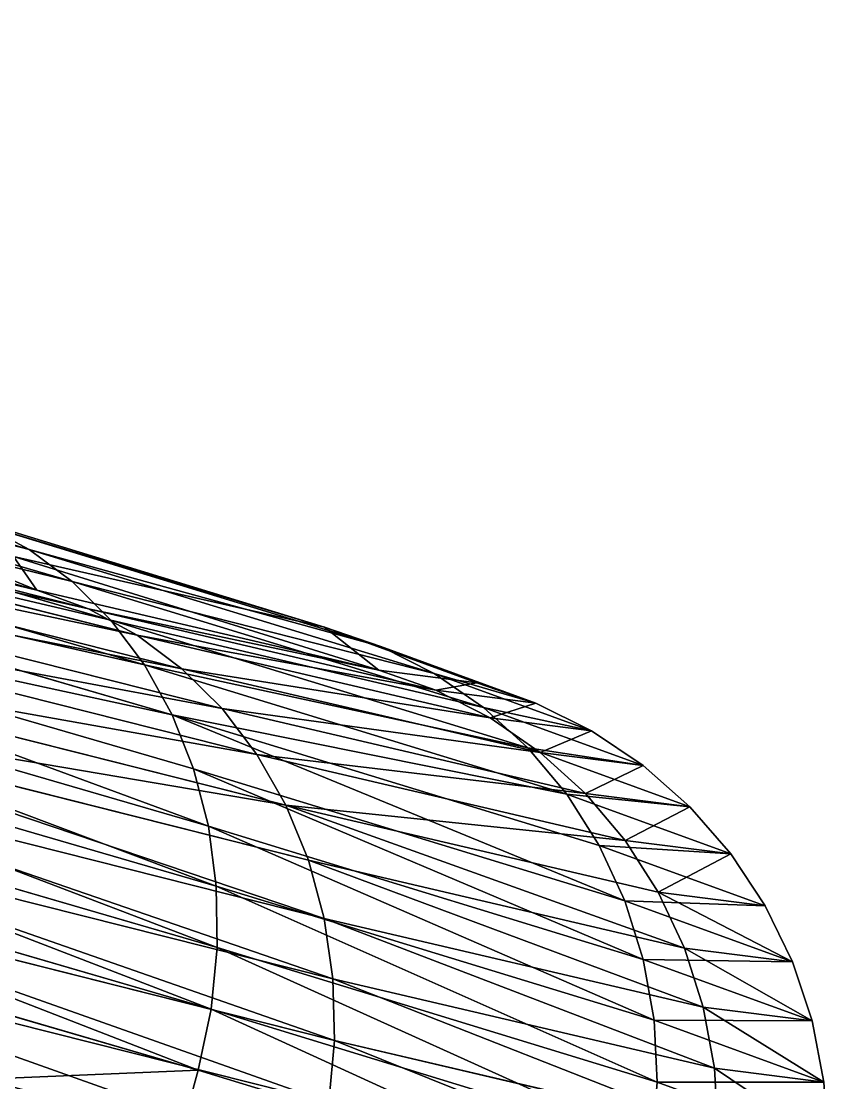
# Model space of a CAD drawing. Header units: millimetres. Extents: x 356.7 to 443, y 110.3 to 191.8.
# Drawn here: x 406.629 to 408.322, y 181.983 to 184.211 of the extents above; entities that cross this region are included whole.
import ezdxf

# ---------------------------------------------------------------- set-up
doc = ezdxf.new("R2010")
doc.units = ezdxf.units.MM

msp = doc.modelspace()

# ---------------------------------------------------------------- linework, layer by layer
at = {"extrusion": (0.263067, 0.964679, 0.013815)}
for p, q in [((406.6458, 183.1024, 69.81), (405.3331, 183.4843, 68.1429)), ((406.7365, 183.035, 69.7441), (405.4041, 183.4226, 68.052)), ((406.8177, 182.9538, 69.6814), (405.4667, 183.3468, 67.9656)), ((405.4812, 183.3146, 79.6389), (406.6618, 183.0169, 77.9421)), ((405.5705, 183.2801, 79.7281), (406.7704, 182.9776, 78.0036)), ((406.8879, 182.8602, 69.623), (405.5196, 183.2582, 67.8852)), ((405.6538, 183.2297, 79.8154), (406.8726, 182.9224, 78.0638)), ((407.2659, 182.9394, 71.8495), (406.4422, 183.1913, 69.947)), ((405.7296, 183.1642, 79.8996), (406.9666, 182.8523, 78.1216)), ((406.946, 182.7557, 69.5699), (405.5621, 183.1583, 67.8123)), ((407.3843, 182.8988, 71.8116), (406.5472, 183.1548, 69.878)), ((406.5472, 183.1548, 69.878), (406.6458, 183.1024, 69.81)), ((407.4962, 182.8424, 71.7741), (406.6458, 183.1024, 69.81)), ((406.6458, 183.1024, 69.81), (406.7365, 183.035, 69.7441)), ((405.7966, 183.0848, 79.979), (407.051, 182.7686, 78.1762)), ((406.991, 182.6422, 69.5231), (405.5933, 183.0487, 67.748)), ((406.7365, 183.035, 69.7441), (406.8177, 182.9538, 69.6814)), ((407.5996, 182.7711, 71.7376), (406.7365, 183.035, 69.7441)), ((406.6618, 183.0169, 77.9421), (406.7704, 182.9776, 78.0036)), ((406.6618, 183.0169, 77.9421), (407.3796, 182.8492, 75.9881)), ((405.8538, 182.9928, 80.0524), (407.1242, 182.6725, 78.2265)), ((406.7704, 182.9776, 78.0036), (406.8726, 182.9224, 78.0638)), ((406.7704, 182.9776, 78.0036), (407.4999, 182.8071, 76.0177)), ((406.8177, 182.9538, 69.6814), (406.8879, 182.8602, 69.623)), ((407.6929, 182.6862, 71.7028), (406.8177, 182.9538, 69.6814)), ((407.5856, 182.8227, 73.91), (407.2659, 182.9394, 71.8495)), ((407.2659, 182.9394, 71.8495), (407.3843, 182.8988, 71.8116)), ((407.0221, 182.5215, 69.4832), (405.6129, 182.9314, 67.6935)), ((406.8726, 182.9224, 78.0638), (406.9666, 182.8523, 78.1216)), ((406.8726, 182.9224, 78.0638), (407.6136, 182.7492, 76.0465)), ((407.3843, 182.8988, 71.8116), (407.4962, 182.8424, 71.7741)), ((407.7093, 182.7802, 73.9057), (407.3843, 182.8988, 71.8116)), ((405.9001, 182.8899, 80.1184), (407.185, 182.5659, 78.2717)), ((407.7743, 182.5892, 71.6703), (406.8879, 182.8602, 69.623)), ((406.8879, 182.8602, 69.623), (406.946, 182.7557, 69.5699)), ((406.9666, 182.8523, 78.1216), (407.051, 182.7686, 78.1762)), ((406.9666, 182.8523, 78.1216), (407.7188, 182.6765, 76.0741)), ((407.3796, 182.8492, 75.9881), (407.4999, 182.8071, 76.0177)), ((407.3796, 182.8492, 75.9881), (407.5856, 182.8227, 73.91)), ((407.4962, 182.8424, 71.7741), (407.5996, 182.7711, 71.7376)), ((407.8263, 182.7219, 73.9012), (407.4962, 182.8424, 71.7741)), ((407.0387, 182.3958, 69.4511), (405.6203, 182.8084, 67.6497)), ((407.4999, 182.8071, 76.0177), (407.6136, 182.7492, 76.0465)), ((407.4999, 182.8071, 76.0177), (407.7093, 182.7802, 73.9057)), ((407.7093, 182.7802, 73.9057), (407.5856, 182.8227, 73.91)), ((405.9347, 182.7777, 80.1761), (407.2324, 182.4505, 78.311)), ((407.051, 182.7686, 78.1762), (407.1242, 182.6725, 78.2265)), ((407.051, 182.7686, 78.1762), (407.8137, 182.5903, 76.1)), ((407.9347, 182.6489, 73.8967), (407.5996, 182.7711, 71.7376)), ((407.5996, 182.7711, 71.7376), (407.6929, 182.6862, 71.7028)), ((407.8263, 182.7219, 73.9012), (407.7093, 182.7802, 73.9057)), ((407.8425, 182.4816, 71.6406), (406.946, 182.7557, 69.5699)), ((406.946, 182.7557, 69.5699), (406.991, 182.6422, 69.5231)), ((407.6136, 182.7492, 76.0465), (407.7188, 182.6765, 76.0741)), ((407.6136, 182.7492, 76.0465), (407.8263, 182.7219, 73.9012)), ((407.9347, 182.6489, 73.8967), (407.8263, 182.7219, 73.9012)), ((407.0407, 182.2672, 69.4272), (405.6156, 182.6818, 67.6173)), ((407.1242, 182.6725, 78.2265), (407.185, 182.5659, 78.2717)), ((407.1242, 182.6725, 78.2265), (407.8966, 182.492, 76.1238)), ((408.0326, 182.5622, 73.8921), (407.6929, 182.6862, 71.7028)), ((407.6929, 182.6862, 71.7028), (407.7743, 182.5892, 71.6703)), ((407.7188, 182.6765, 76.0741), (407.8137, 182.5903, 76.1)), ((407.7188, 182.6765, 76.0741), (407.9347, 182.6489, 73.8967)), ((405.9571, 182.6581, 80.2243), (407.2655, 182.3283, 78.3438)), ((408.0326, 182.5622, 73.8921), (407.9347, 182.6489, 73.8967)), ((407.8964, 182.3653, 71.6142), (406.991, 182.6422, 69.5231)), ((406.991, 182.6422, 69.5231), (407.0221, 182.5215, 69.4832)), ((407.7743, 182.5892, 71.6703), (407.8425, 182.4816, 71.6406)), ((408.1184, 182.4636, 73.8876), (407.7743, 182.5892, 71.6703)), ((407.8137, 182.5903, 76.1), (407.8966, 182.492, 76.1238)), ((407.8137, 182.5903, 76.1), (408.0326, 182.5622, 73.8921)), ((407.185, 182.5659, 78.2717), (407.2324, 182.4505, 78.311)), ((407.185, 182.5659, 78.2717), (407.9662, 182.3833, 76.145)), ((408.1184, 182.4636, 73.8876), (408.0326, 182.5622, 73.8921)), ((407.0279, 182.1379, 69.4119), (405.5988, 182.5537, 67.5969)), ((405.9668, 182.5333, 80.2622), (407.2837, 182.2013, 78.3695)), ((407.0221, 182.5215, 69.4832), (407.0387, 182.3958, 69.4511)), ((407.9349, 182.2424, 71.5917), (407.0221, 182.5215, 69.4832)), ((407.8966, 182.492, 76.1238), (407.9662, 182.3833, 76.145)), ((407.8966, 182.492, 76.1238), (408.1184, 182.4636, 73.8876)), ((407.8425, 182.4816, 71.6406), (407.8964, 182.3653, 71.6142)), ((408.1905, 182.3546, 73.8832), (407.8425, 182.4816, 71.6406)), ((407.2324, 182.4505, 78.311), (407.2655, 182.3283, 78.3438)), ((407.2324, 182.4505, 78.311), (408.0213, 182.2661, 76.1632)), ((408.1905, 182.3546, 73.8832), (408.1184, 182.4636, 73.8876)), ((407.0006, 182.0102, 69.4056), (405.5701, 182.4263, 67.5889)), ((405.9637, 182.4054, 80.2893), (407.2868, 182.0718, 78.3876)), ((407.9576, 182.1149, 71.5733), (407.0387, 182.3958, 69.4511)), ((407.0387, 182.3958, 69.4511), (407.0407, 182.2672, 69.4272)), ((407.9662, 182.3833, 76.145), (408.0213, 182.2661, 76.1632)), ((407.9662, 182.3833, 76.145), (408.1905, 182.3546, 73.8832)), ((407.8964, 182.3653, 71.6142), (407.9349, 182.2424, 71.5917)), ((408.2478, 182.2371, 73.8791), (407.8964, 182.3653, 71.6142)), ((408.2478, 182.2371, 73.8791), (408.1905, 182.3546, 73.8832)), ((407.2655, 182.3283, 78.3438), (407.2837, 182.2013, 78.3695)), ((407.2655, 182.3283, 78.3438), (408.0609, 182.1423, 76.1783)), ((405.9478, 182.2765, 80.3049), (407.2747, 181.942, 78.3979)), ((407.0407, 182.2672, 69.4272), (407.0279, 182.1379, 69.4119)), ((407.9638, 181.985, 71.5594), (407.0407, 182.2672, 69.4272)), ((408.0213, 182.2661, 76.1632), (408.0609, 182.1423, 76.1783)), ((408.0213, 182.2661, 76.1632), (408.2478, 182.2371, 73.8791)), ((408.2893, 182.1131, 73.8752), (407.9349, 182.2424, 71.5917)), ((407.9349, 182.2424, 71.5917), (407.9576, 182.1149, 71.5733)), ((408.2893, 182.1131, 73.8752), (408.2478, 182.2371, 73.8791)), ((407.2837, 182.2013, 78.3695), (407.2868, 182.0718, 78.3876)), ((407.2837, 182.2013, 78.3695), (408.0844, 182.0142, 76.1898)), ((407.0279, 182.1379, 69.4119), (407.0006, 182.0102, 69.4056)), ((407.9537, 181.8549, 71.5502), (407.0279, 182.1379, 69.4119)), ((408.0609, 182.1423, 76.1783), (408.0844, 182.0142, 76.1898)), ((408.0609, 182.1423, 76.1783), (408.2893, 182.1131, 73.8752)), ((408.3142, 181.9847, 73.8718), (407.9576, 182.1149, 71.5733)), ((407.9576, 182.1149, 71.5733), (407.9638, 181.985, 71.5594)), ((408.3142, 181.9847, 73.8718), (408.2893, 182.1131, 73.8752)), ((407.2868, 182.0718, 78.3876), (407.2747, 181.942, 78.3979)), ((407.2868, 182.0718, 78.3876), (408.0913, 181.8838, 76.1977)), ((406.8691, 181.5278, 69.3987), (407.0006, 182.0102, 69.4056)), ((407.9273, 181.7268, 71.546), (407.0006, 182.0102, 69.4056)), ((408.0844, 182.0142, 76.1898), (408.0913, 181.8838, 76.1977)), ((408.0844, 182.0142, 76.1898), (408.3142, 181.9847, 73.8718)), ((407.9638, 181.985, 71.5594), (407.9537, 181.8549, 71.5502)), ((408.3222, 181.8542, 73.8687), (407.9638, 181.985, 71.5594)), ((408.3222, 181.8542, 73.8687), (408.3142, 181.9847, 73.8718))]:
    msp.add_line(p, q, dxfattribs=at)

# ---------------------------------------------------------------- meshes
at = {"color": 160, "true_color": 0x3232ff}
mesh = msp.add_polyface(dxfattribs=at)
corners = [(392.4752, 186.9065, 76.486), (392.3615, 186.9967, 72.3474), (392.1554, 187.0232, 74.4255), (393.2989, 186.6546, 78.3885), (393.1281, 186.7584, 74.393), (393.4076, 186.6564, 76.1937), (394.5704, 186.2847, 80.0034), (394.1274, 186.4363, 77.8564), (395.2387, 186.113, 79.2676), (396.2032, 185.822, 81.2206), (396.6656, 185.7087, 80.3314), (398.0859, 185.2981, 81.9571), (398.3109, 185.2508, 80.9751), (400.0901, 184.7486, 82.1629), (400.0625, 184.7706, 81.1548), (402.0795, 184.2109, 81.8237), (401.801, 184.3007, 80.8585), (403.4079, 183.8733, 80.1061), (403.9183, 183.7218, 80.9629), (404.7738, 183.5174, 78.9491), (405.4812, 183.3146, 79.6389), (405.8056, 183.2572, 77.4663), (406.6618, 183.0169, 77.9421), (406.4329, 183.1106, 75.7586), (406.6129, 183.0875, 73.9425), (407.3796, 182.8492, 75.9881), (393.0793, 186.829, 70.3934), (393.3082, 186.7353, 72.5769), (394.2599, 186.5313, 68.6966), (393.9355, 186.5887, 70.8693), (394.9672, 186.3286, 69.3864), (395.8228, 186.1241, 67.3727), (396.3331, 185.9726, 68.2294), (397.6616, 185.635, 66.5118), (397.9401, 185.5452, 67.4771), (399.6509, 185.0973, 66.1727), (399.6786, 185.0754, 67.1807), (401.4302, 184.5951, 67.3605), (401.6552, 184.5478, 66.3784), (403.0755, 184.1372, 68.0042), (403.5379, 184.0239, 67.115), (404.5024, 183.7329, 69.0679), (405.1706, 183.5612, 68.3322), (405.6137, 183.4096, 70.4792), (406.4422, 183.1913, 69.947), (406.3335, 183.1895, 72.1418), (407.2659, 182.9394, 71.8495), (407.5856, 182.8227, 73.91)]
mesh.append_faces([[corners[k] for k in face] for face in [(0, 1, 2), (46, 25, 47)]], dxfattribs={"vtx0": -1, "color": 160})
mesh.append_faces([[corners[k] for k in face] for face in [(4, 3, 5), (5, 6, 7), (7, 6, 8), (8, 9, 10), (10, 11, 12), (12, 13, 14), (14, 15, 16), (16, 15, 17), (17, 18, 19), (19, 20, 21), (21, 22, 23), (23, 22, 24), (26, 27, 28), (28, 30, 31), (31, 32, 33), (33, 34, 35), (35, 37, 38), (38, 39, 40), (40, 41, 42), (42, 43, 44), (44, 24, 46)]], dxfattribs={"vtx0": -1, "vtx1": -1, "color": 160})
mesh.append_faces([[corners[k] for k in face] for face in [(1, 3, 4), (46, 24, 25)]], dxfattribs={"vtx0": -1, "vtx1": -1, "vtx2": -1, "color": 160})
mesh.append_faces([[corners[k] for k in face] for face in [(1, 0, 3), (5, 3, 6), (8, 6, 9), (10, 9, 11), (12, 11, 13), (14, 13, 15), (17, 15, 18), (19, 18, 20), (21, 20, 22), (24, 22, 25), (4, 26, 1), (26, 4, 27), (28, 27, 29), (28, 29, 30), (31, 30, 32), (33, 32, 34), (35, 34, 36), (35, 36, 37), (38, 37, 39), (40, 39, 41), (42, 41, 43), (44, 43, 45), (44, 45, 24)]], dxfattribs={"vtx0": -1, "vtx2": -1, "color": 160})
at = {"color": 9, "true_color": 0xc6c6c6}
mesh = msp.add_polyface(dxfattribs=at)
corners = [(391.1561, 185.7074, 76.7551), (391.0283, 185.8089, 72.0992), (390.7965, 185.8387, 74.437), (392.0828, 185.424, 78.8954), (391.8358, 185.6202, 69.9009), (393.5133, 185.0079, 80.7121), (393.1639, 185.2854, 67.992), (395.3502, 184.4874, 82.0815), (394.9222, 184.8272, 66.5026), (395.3355, 184.603, 74.2854), (395.5071, 184.5404, 75.3912), (397.4682, 183.898, 82.9101), (395.9492, 184.4052, 76.4122), (396.6316, 184.2067, 77.2788), (397.5078, 183.9584, 77.932), (399.723, 183.2798, 83.1415), (398.5182, 183.6773, 78.3273), (399.5938, 183.3824, 78.4377), (401.961, 182.6749, 82.76), (400.6614, 183.0938, 78.2557), (401.6482, 182.8313, 77.7937), (402.487, 182.6128, 77.0832), (404.0296, 182.1247, 81.7915), (403.1206, 182.453, 76.1726), (403.5058, 182.363, 75.124), (403.6163, 182.3488, 74.0087), (395.4461, 184.5889, 73.1701), (396.9909, 184.277, 65.5341), (395.8313, 184.4988, 72.1215), (396.4649, 184.3391, 71.2109), (397.3037, 184.1205, 70.5004), (399.2289, 183.6721, 65.1526), (398.2905, 183.8581, 70.0384), (399.3581, 183.5695, 69.8564), (400.4337, 183.2746, 69.9668), (401.4837, 183.0539, 65.384), (401.4441, 182.9934, 70.3621), (402.3203, 182.7451, 71.0153), (403.6017, 182.4645, 66.2126), (403.0027, 182.5466, 71.8819), (403.4448, 182.4115, 72.9029), (405.788, 181.6665, 80.3021), (405.4386, 181.944, 67.582), (406.8691, 181.5278, 69.3987), (407.1161, 181.3317, 78.3932), (407.9236, 181.1429, 76.1949), (407.7957, 181.2445, 71.539), (408.1554, 181.1132, 73.8571)]
mesh.append_faces([[corners[k] for k in face] for face in [(0, 1, 2), (46, 45, 47)]], dxfattribs={"vtx0": -1, "color": 9})
mesh.append_faces([[corners[k] for k in face] for face in [(1, 3, 4), (4, 5, 6), (6, 7, 8), (9, 7, 10), (10, 11, 12), (12, 11, 13), (13, 11, 14), (14, 15, 16), (16, 15, 17), (17, 18, 19), (19, 18, 20), (20, 18, 21), (21, 22, 23), (23, 22, 24), (24, 22, 25), (8, 26, 27), (26, 8, 9), (27, 30, 31), (31, 34, 35), (35, 37, 38), (38, 41, 42), (42, 41, 43), (43, 45, 46)]], dxfattribs={"vtx0": -1, "vtx1": -1, "color": 9})
mesh.append_faces([[corners[k] for k in face] for face in [(8, 7, 9), (38, 25, 22)]], dxfattribs={"vtx0": -1, "vtx1": -1, "vtx2": -1, "color": 9})
mesh.append_faces([[corners[k] for k in face] for face in [(1, 0, 3), (4, 3, 5), (6, 5, 7), (10, 7, 11), (14, 11, 15), (17, 15, 18), (21, 18, 22), (27, 26, 28), (27, 28, 29), (27, 29, 30), (31, 30, 32), (31, 32, 33), (31, 33, 34), (35, 34, 36), (35, 36, 37), (38, 37, 39), (38, 39, 40), (38, 40, 25), (38, 22, 41), (43, 41, 44), (43, 44, 45)]], dxfattribs={"vtx0": -1, "vtx2": -1, "color": 9})
at = {"color": 160, "true_color": 0x3232ff}
mesh = msp.add_polyface(dxfattribs=at)
corners = [(406.5472, 183.1548, 69.878), (405.3331, 183.4843, 68.1429), (405.2549, 183.5307, 68.2368), (406.6458, 183.1024, 69.81)]
mesh.append_faces([[corners[k] for k in face] for face in [(0, 1, 2), (1, 0, 3)]], dxfattribs={"vtx0": -1, "color": 160})
mesh = msp.add_polyface(dxfattribs=at)
corners = [(406.6458, 183.1024, 69.81), (405.4041, 183.4226, 68.052), (405.3331, 183.4843, 68.1429), (406.7365, 183.035, 69.7441)]
mesh.append_faces([[corners[k] for k in face] for face in [(0, 1, 2), (1, 0, 3)]], dxfattribs={"vtx0": -1, "color": 160})
mesh = msp.add_polyface(dxfattribs=at)
corners = [(406.7365, 183.035, 69.7441), (405.4667, 183.3468, 67.9656), (405.4041, 183.4226, 68.052), (406.8177, 182.9538, 69.6814)]
mesh.append_faces([[corners[k] for k in face] for face in [(0, 1, 2), (1, 0, 3)]], dxfattribs={"vtx0": -1, "color": 160})
mesh = msp.add_polyface(dxfattribs=at)
corners = [(406.8177, 182.9538, 69.6814), (405.5196, 183.2582, 67.8852), (405.4667, 183.3468, 67.9656), (406.8879, 182.8602, 69.623)]
mesh.append_faces([[corners[k] for k in face] for face in [(0, 1, 2), (1, 0, 3)]], dxfattribs={"vtx0": -1, "color": 160})
mesh = msp.add_polyface(dxfattribs=at)
corners = [(405.5705, 183.2801, 79.7281), (406.6618, 183.0169, 77.9421), (405.4812, 183.3146, 79.6389), (406.7704, 182.9776, 78.0036)]
mesh.append_faces([[corners[k] for k in face] for face in [(0, 1, 2), (1, 0, 3)]], dxfattribs={"vtx0": -1, "color": 160})
mesh = msp.add_polyface(dxfattribs=at)
corners = [(405.6538, 183.2297, 79.8154), (406.7704, 182.9776, 78.0036), (405.5705, 183.2801, 79.7281), (406.8726, 182.9224, 78.0638)]
mesh.append_faces([[corners[k] for k in face] for face in [(0, 1, 2), (1, 0, 3)]], dxfattribs={"vtx0": -1, "color": 160})
mesh = msp.add_polyface(dxfattribs=at)
corners = [(406.8879, 182.8602, 69.623), (405.5621, 183.1583, 67.8123), (405.5196, 183.2582, 67.8852), (406.946, 182.7557, 69.5699)]
mesh.append_faces([[corners[k] for k in face] for face in [(0, 1, 2), (1, 0, 3)]], dxfattribs={"vtx0": -1, "color": 160})
mesh = msp.add_polyface(dxfattribs=at)
corners = [(405.7296, 183.1642, 79.8996), (406.8726, 182.9224, 78.0638), (405.6538, 183.2297, 79.8154), (406.9666, 182.8523, 78.1216)]
mesh.append_faces([[corners[k] for k in face] for face in [(0, 1, 2), (1, 0, 3)]], dxfattribs={"vtx0": -1, "color": 160})
mesh = msp.add_polyface(dxfattribs=at)
corners = [(407.2659, 182.9394, 71.8495), (406.5472, 183.1548, 69.878), (406.4422, 183.1913, 69.947), (407.3843, 182.8988, 71.8116)]
mesh.append_faces([[corners[k] for k in face] for face in [(0, 1, 2), (1, 0, 3)]], dxfattribs={"vtx0": -1, "color": 160})
mesh = msp.add_polyface(dxfattribs=at)
corners = [(405.7966, 183.0848, 79.979), (406.9666, 182.8523, 78.1216), (405.7296, 183.1642, 79.8996), (407.051, 182.7686, 78.1762)]
mesh.append_faces([[corners[k] for k in face] for face in [(0, 1, 2), (1, 0, 3)]], dxfattribs={"vtx0": -1, "color": 160})
mesh = msp.add_polyface(dxfattribs=at)
corners = [(406.946, 182.7557, 69.5699), (405.5933, 183.0487, 67.748), (405.5621, 183.1583, 67.8123), (406.991, 182.6422, 69.5231)]
mesh.append_faces([[corners[k] for k in face] for face in [(0, 1, 2), (1, 0, 3)]], dxfattribs={"vtx0": -1, "color": 160})
mesh = msp.add_polyface(dxfattribs=at)
corners = [(407.3843, 182.8988, 71.8116), (406.6458, 183.1024, 69.81), (406.5472, 183.1548, 69.878), (407.4962, 182.8424, 71.7741)]
mesh.append_faces([[corners[k] for k in face] for face in [(0, 1, 2), (1, 0, 3)]], dxfattribs={"vtx0": -1, "color": 160})
mesh = msp.add_polyface(dxfattribs=at)
corners = [(407.4962, 182.8424, 71.7741), (406.7365, 183.035, 69.7441), (406.6458, 183.1024, 69.81), (407.5996, 182.7711, 71.7376)]
mesh.append_faces([[corners[k] for k in face] for face in [(0, 1, 2), (1, 0, 3)]], dxfattribs={"vtx0": -1, "color": 160})
mesh = msp.add_polyface(dxfattribs=at)
corners = [(405.8538, 182.9928, 80.0524), (407.051, 182.7686, 78.1762), (405.7966, 183.0848, 79.979), (407.1242, 182.6725, 78.2265)]
mesh.append_faces([[corners[k] for k in face] for face in [(0, 1, 2), (1, 0, 3)]], dxfattribs={"vtx0": -1, "color": 160})
mesh = msp.add_polyface(dxfattribs=at)
corners = [(407.0221, 182.5215, 69.4832), (405.5933, 183.0487, 67.748), (406.991, 182.6422, 69.5231), (405.6129, 182.9314, 67.6935)]
mesh.append_faces([[corners[k] for k in face] for face in [(0, 1, 2), (1, 0, 3)]], dxfattribs={"vtx0": -1, "color": 160})
mesh = msp.add_polyface(dxfattribs=at)
corners = [(407.5996, 182.7711, 71.7376), (406.8177, 182.9538, 69.6814), (406.7365, 183.035, 69.7441), (407.6929, 182.6862, 71.7028)]
mesh.append_faces([[corners[k] for k in face] for face in [(0, 1, 2), (1, 0, 3)]], dxfattribs={"vtx0": -1, "color": 160})
mesh = msp.add_polyface(dxfattribs=at)
corners = [(406.7704, 182.9776, 78.0036), (407.3796, 182.8492, 75.9881), (406.6618, 183.0169, 77.9421), (407.4999, 182.8071, 76.0177)]
mesh.append_faces([[corners[k] for k in face] for face in [(0, 1, 2), (1, 0, 3)]], dxfattribs={"vtx0": -1, "color": 160})
mesh = msp.add_polyface(dxfattribs=at)
corners = [(405.9001, 182.8899, 80.1184), (407.1242, 182.6725, 78.2265), (405.8538, 182.9928, 80.0524), (407.185, 182.5659, 78.2717)]
mesh.append_faces([[corners[k] for k in face] for face in [(0, 1, 2), (1, 0, 3)]], dxfattribs={"vtx0": -1, "color": 160})
mesh = msp.add_polyface(dxfattribs=at)
corners = [(406.8726, 182.9224, 78.0638), (407.4999, 182.8071, 76.0177), (406.7704, 182.9776, 78.0036), (407.6136, 182.7492, 76.0465)]
mesh.append_faces([[corners[k] for k in face] for face in [(0, 1, 2), (1, 0, 3)]], dxfattribs={"vtx0": -1, "color": 160})
mesh = msp.add_polyface(dxfattribs=at)
corners = [(407.6929, 182.6862, 71.7028), (406.8879, 182.8602, 69.623), (406.8177, 182.9538, 69.6814), (407.7743, 182.5892, 71.6703)]
mesh.append_faces([[corners[k] for k in face] for face in [(0, 1, 2), (1, 0, 3)]], dxfattribs={"vtx0": -1, "color": 160})
mesh = msp.add_polyface(dxfattribs=at)
corners = [(407.5856, 182.8227, 73.91), (407.3843, 182.8988, 71.8116), (407.2659, 182.9394, 71.8495), (407.7093, 182.7802, 73.9057)]
mesh.append_faces([[corners[k] for k in face] for face in [(0, 1, 2), (1, 0, 3)]], dxfattribs={"vtx0": -1, "color": 160})
mesh = msp.add_polyface(dxfattribs=at)
corners = [(407.0387, 182.3958, 69.4511), (405.6129, 182.9314, 67.6935), (407.0221, 182.5215, 69.4832), (405.6203, 182.8084, 67.6497)]
mesh.append_faces([[corners[k] for k in face] for face in [(0, 1, 2), (1, 0, 3)]], dxfattribs={"vtx0": -1, "color": 160})
mesh = msp.add_polyface(dxfattribs=at)
corners = [(406.9666, 182.8523, 78.1216), (407.6136, 182.7492, 76.0465), (406.8726, 182.9224, 78.0638), (407.7188, 182.6765, 76.0741)]
mesh.append_faces([[corners[k] for k in face] for face in [(0, 1, 2), (1, 0, 3)]], dxfattribs={"vtx0": -1, "color": 160})
mesh = msp.add_polyface(dxfattribs=at)
corners = [(407.7093, 182.7802, 73.9057), (407.4962, 182.8424, 71.7741), (407.3843, 182.8988, 71.8116), (407.8263, 182.7219, 73.9012)]
mesh.append_faces([[corners[k] for k in face] for face in [(0, 1, 2), (1, 0, 3)]], dxfattribs={"vtx0": -1, "color": 160})
mesh = msp.add_polyface(dxfattribs=at)
corners = [(405.9347, 182.7777, 80.1761), (407.185, 182.5659, 78.2717), (405.9001, 182.8899, 80.1184), (407.2324, 182.4505, 78.311)]
mesh.append_faces([[corners[k] for k in face] for face in [(0, 1, 2), (1, 0, 3)]], dxfattribs={"vtx0": -1, "color": 160})
mesh = msp.add_polyface(dxfattribs=at)
corners = [(407.7743, 182.5892, 71.6703), (406.946, 182.7557, 69.5699), (406.8879, 182.8602, 69.623), (407.8425, 182.4816, 71.6406)]
mesh.append_faces([[corners[k] for k in face] for face in [(0, 1, 2), (1, 0, 3)]], dxfattribs={"vtx0": -1, "color": 160})
mesh = msp.add_polyface(dxfattribs=at)
corners = [(407.051, 182.7686, 78.1762), (407.7188, 182.6765, 76.0741), (406.9666, 182.8523, 78.1216), (407.8137, 182.5903, 76.1)]
mesh.append_faces([[corners[k] for k in face] for face in [(0, 1, 2), (1, 0, 3)]], dxfattribs={"vtx0": -1, "color": 160})
mesh = msp.add_polyface(dxfattribs=at)
corners = [(407.4999, 182.8071, 76.0177), (407.5856, 182.8227, 73.91), (407.3796, 182.8492, 75.9881), (407.7093, 182.7802, 73.9057)]
mesh.append_faces([[corners[k] for k in face] for face in [(0, 1, 2), (1, 0, 3)]], dxfattribs={"vtx0": -1, "color": 160})
mesh = msp.add_polyface(dxfattribs=at)
corners = [(407.8263, 182.7219, 73.9012), (407.5996, 182.7711, 71.7376), (407.4962, 182.8424, 71.7741), (407.9347, 182.6489, 73.8967)]
mesh.append_faces([[corners[k] for k in face] for face in [(0, 1, 2), (1, 0, 3)]], dxfattribs={"vtx0": -1, "color": 160})
mesh = msp.add_polyface(dxfattribs=at)
corners = [(407.0407, 182.2672, 69.4272), (405.6203, 182.8084, 67.6497), (407.0387, 182.3958, 69.4511), (405.6156, 182.6818, 67.6173)]
mesh.append_faces([[corners[k] for k in face] for face in [(0, 1, 2), (1, 0, 3)]], dxfattribs={"vtx0": -1, "color": 160})
mesh = msp.add_polyface(dxfattribs=at)
corners = [(407.6136, 182.7492, 76.0465), (407.7093, 182.7802, 73.9057), (407.4999, 182.8071, 76.0177), (407.8263, 182.7219, 73.9012)]
mesh.append_faces([[corners[k] for k in face] for face in [(0, 1, 2), (1, 0, 3)]], dxfattribs={"vtx0": -1, "color": 160})
mesh = msp.add_polyface(dxfattribs=at)
corners = [(407.2655, 182.3283, 78.3438), (405.9347, 182.7777, 80.1761), (405.9571, 182.6581, 80.2243), (407.2324, 182.4505, 78.311)]
mesh.append_faces([[corners[k] for k in face] for face in [(0, 1, 2), (1, 0, 3)]], dxfattribs={"vtx0": -1, "color": 160})
mesh = msp.add_polyface(dxfattribs=at)
corners = [(407.1242, 182.6725, 78.2265), (407.8137, 182.5903, 76.1), (407.051, 182.7686, 78.1762), (407.8966, 182.492, 76.1238)]
mesh.append_faces([[corners[k] for k in face] for face in [(0, 1, 2), (1, 0, 3)]], dxfattribs={"vtx0": -1, "color": 160})
mesh = msp.add_polyface(dxfattribs=at)
corners = [(407.9347, 182.6489, 73.8967), (407.6929, 182.6862, 71.7028), (407.5996, 182.7711, 71.7376), (408.0326, 182.5622, 73.8921)]
mesh.append_faces([[corners[k] for k in face] for face in [(0, 1, 2), (1, 0, 3)]], dxfattribs={"vtx0": -1, "color": 160})
mesh = msp.add_polyface(dxfattribs=at)
corners = [(407.8964, 182.3653, 71.6142), (406.946, 182.7557, 69.5699), (407.8425, 182.4816, 71.6406), (406.991, 182.6422, 69.5231)]
mesh.append_faces([[corners[k] for k in face] for face in [(0, 1, 2), (1, 0, 3)]], dxfattribs={"vtx0": -1, "color": 160})
mesh = msp.add_polyface(dxfattribs=at)
corners = [(407.7188, 182.6765, 76.0741), (407.8263, 182.7219, 73.9012), (407.6136, 182.7492, 76.0465), (407.9347, 182.6489, 73.8967)]
mesh.append_faces([[corners[k] for k in face] for face in [(0, 1, 2), (1, 0, 3)]], dxfattribs={"vtx0": -1, "color": 160})
mesh = msp.add_polyface(dxfattribs=at)
corners = [(407.0279, 182.1379, 69.4119), (405.6156, 182.6818, 67.6173), (407.0407, 182.2672, 69.4272), (405.5988, 182.5537, 67.5969)]
mesh.append_faces([[corners[k] for k in face] for face in [(0, 1, 2), (1, 0, 3)]], dxfattribs={"vtx0": -1, "color": 160})
mesh = msp.add_polyface(dxfattribs=at)
corners = [(407.185, 182.5659, 78.2717), (407.8966, 182.492, 76.1238), (407.1242, 182.6725, 78.2265), (407.9662, 182.3833, 76.145)]
mesh.append_faces([[corners[k] for k in face] for face in [(0, 1, 2), (1, 0, 3)]], dxfattribs={"vtx0": -1, "color": 160})
mesh = msp.add_polyface(dxfattribs=at)
corners = [(408.0326, 182.5622, 73.8921), (407.7743, 182.5892, 71.6703), (407.6929, 182.6862, 71.7028), (408.1184, 182.4636, 73.8876)]
mesh.append_faces([[corners[k] for k in face] for face in [(0, 1, 2), (1, 0, 3)]], dxfattribs={"vtx0": -1, "color": 160})
mesh = msp.add_polyface(dxfattribs=at)
corners = [(407.8137, 182.5903, 76.1), (407.9347, 182.6489, 73.8967), (407.7188, 182.6765, 76.0741), (408.0326, 182.5622, 73.8921)]
mesh.append_faces([[corners[k] for k in face] for face in [(0, 1, 2), (1, 0, 3)]], dxfattribs={"vtx0": -1, "color": 160})
mesh = msp.add_polyface(dxfattribs=at)
corners = [(407.2837, 182.2013, 78.3695), (405.9571, 182.6581, 80.2243), (405.9668, 182.5333, 80.2622), (407.2655, 182.3283, 78.3438)]
mesh.append_faces([[corners[k] for k in face] for face in [(0, 1, 2), (1, 0, 3)]], dxfattribs={"vtx0": -1, "color": 160})
mesh = msp.add_polyface(dxfattribs=at)
corners = [(407.9349, 182.2424, 71.5917), (406.991, 182.6422, 69.5231), (407.8964, 182.3653, 71.6142), (407.0221, 182.5215, 69.4832)]
mesh.append_faces([[corners[k] for k in face] for face in [(0, 1, 2), (1, 0, 3)]], dxfattribs={"vtx0": -1, "color": 160})
mesh = msp.add_polyface(dxfattribs=at)
corners = [(408.1184, 182.4636, 73.8876), (407.8425, 182.4816, 71.6406), (407.7743, 182.5892, 71.6703), (408.1905, 182.3546, 73.8832)]
mesh.append_faces([[corners[k] for k in face] for face in [(0, 1, 2), (1, 0, 3)]], dxfattribs={"vtx0": -1, "color": 160})
mesh = msp.add_polyface(dxfattribs=at)
corners = [(407.8966, 182.492, 76.1238), (408.0326, 182.5622, 73.8921), (407.8137, 182.5903, 76.1), (408.1184, 182.4636, 73.8876)]
mesh.append_faces([[corners[k] for k in face] for face in [(0, 1, 2), (1, 0, 3)]], dxfattribs={"vtx0": -1, "color": 160})
mesh = msp.add_polyface(dxfattribs=at)
corners = [(408.0213, 182.2661, 76.1632), (407.185, 182.5659, 78.2717), (407.2324, 182.4505, 78.311), (407.9662, 182.3833, 76.145)]
mesh.append_faces([[corners[k] for k in face] for face in [(0, 1, 2), (1, 0, 3)]], dxfattribs={"vtx0": -1, "color": 160})
mesh = msp.add_polyface(dxfattribs=at)
corners = [(407.0006, 182.0102, 69.4056), (405.5988, 182.5537, 67.5969), (407.0279, 182.1379, 69.4119), (405.5701, 182.4263, 67.5889)]
mesh.append_faces([[corners[k] for k in face] for face in [(0, 1, 2), (1, 0, 3)]], dxfattribs={"vtx0": -1, "color": 160})
mesh = msp.add_polyface(dxfattribs=at)
corners = [(407.2868, 182.0718, 78.3876), (405.9668, 182.5333, 80.2622), (405.9637, 182.4054, 80.2893), (407.2837, 182.2013, 78.3695)]
mesh.append_faces([[corners[k] for k in face] for face in [(0, 1, 2), (1, 0, 3)]], dxfattribs={"vtx0": -1, "color": 160})
mesh = msp.add_polyface(dxfattribs=at)
corners = [(407.9576, 182.1149, 71.5733), (407.0221, 182.5215, 69.4832), (407.9349, 182.2424, 71.5917), (407.0387, 182.3958, 69.4511)]
mesh.append_faces([[corners[k] for k in face] for face in [(0, 1, 2), (1, 0, 3)]], dxfattribs={"vtx0": -1, "color": 160})
mesh = msp.add_polyface(dxfattribs=at)
corners = [(407.9662, 182.3833, 76.145), (408.1184, 182.4636, 73.8876), (407.8966, 182.492, 76.1238), (408.1905, 182.3546, 73.8832)]
mesh.append_faces([[corners[k] for k in face] for face in [(0, 1, 2), (1, 0, 3)]], dxfattribs={"vtx0": -1, "color": 160})
mesh = msp.add_polyface(dxfattribs=at)
corners = [(407.8964, 182.3653, 71.6142), (408.1905, 182.3546, 73.8832), (408.2478, 182.2371, 73.8791), (407.8425, 182.4816, 71.6406)]
mesh.append_faces([[corners[k] for k in face] for face in [(0, 1, 2), (1, 0, 3)]], dxfattribs={"vtx0": -1, "color": 160})
mesh = msp.add_polyface(dxfattribs=at)
corners = [(408.0609, 182.1423, 76.1783), (407.2324, 182.4505, 78.311), (407.2655, 182.3283, 78.3438), (408.0213, 182.2661, 76.1632)]
mesh.append_faces([[corners[k] for k in face] for face in [(0, 1, 2), (1, 0, 3)]], dxfattribs={"vtx0": -1, "color": 160})
mesh = msp.add_polyface(dxfattribs=at)
corners = [(405.4386, 181.944, 67.582), (407.0006, 182.0102, 69.4056), (406.8691, 181.5278, 69.3987), (405.5701, 182.4263, 67.5889)]
mesh.append_faces([[corners[k] for k in face] for face in [(0, 1, 2), (1, 0, 3)]], dxfattribs={"vtx0": -1, "color": 160})
mesh = msp.add_polyface(dxfattribs=at)
corners = [(407.2747, 181.942, 78.3979), (405.9637, 182.4054, 80.2893), (405.9478, 182.2765, 80.3049), (407.2868, 182.0718, 78.3876)]
mesh.append_faces([[corners[k] for k in face] for face in [(0, 1, 2), (1, 0, 3)]], dxfattribs={"vtx0": -1, "color": 160})
mesh = msp.add_polyface(dxfattribs=at)
corners = [(407.9638, 181.985, 71.5594), (407.0387, 182.3958, 69.4511), (407.9576, 182.1149, 71.5733), (407.0407, 182.2672, 69.4272)]
mesh.append_faces([[corners[k] for k in face] for face in [(0, 1, 2), (1, 0, 3)]], dxfattribs={"vtx0": -1, "color": 160})
mesh = msp.add_polyface(dxfattribs=at)
corners = [(408.2478, 182.2371, 73.8791), (407.9662, 182.3833, 76.145), (408.0213, 182.2661, 76.1632), (408.1905, 182.3546, 73.8832)]
mesh.append_faces([[corners[k] for k in face] for face in [(0, 1, 2), (1, 0, 3)]], dxfattribs={"vtx0": -1, "color": 160})
mesh = msp.add_polyface(dxfattribs=at)
corners = [(407.9349, 182.2424, 71.5917), (408.2478, 182.2371, 73.8791), (408.2893, 182.1131, 73.8752), (407.8964, 182.3653, 71.6142)]
mesh.append_faces([[corners[k] for k in face] for face in [(0, 1, 2), (1, 0, 3)]], dxfattribs={"vtx0": -1, "color": 160})
mesh = msp.add_polyface(dxfattribs=at)
corners = [(408.0844, 182.0142, 76.1898), (407.2655, 182.3283, 78.3438), (407.2837, 182.2013, 78.3695), (408.0609, 182.1423, 76.1783)]
mesh.append_faces([[corners[k] for k in face] for face in [(0, 1, 2), (1, 0, 3)]], dxfattribs={"vtx0": -1, "color": 160})
mesh = msp.add_polyface(dxfattribs=at)
corners = [(407.2477, 181.814, 78.4001), (405.9478, 182.2765, 80.3049), (405.9195, 182.1488, 80.309), (407.2747, 181.942, 78.3979)]
mesh.append_faces([[corners[k] for k in face] for face in [(0, 1, 2), (1, 0, 3)]], dxfattribs={"vtx0": -1, "color": 160})
mesh = msp.add_polyface(dxfattribs=at)
corners = [(407.9537, 181.8549, 71.5502), (407.0407, 182.2672, 69.4272), (407.9638, 181.985, 71.5594), (407.0279, 182.1379, 69.4119)]
mesh.append_faces([[corners[k] for k in face] for face in [(0, 1, 2), (1, 0, 3)]], dxfattribs={"vtx0": -1, "color": 160})
mesh = msp.add_polyface(dxfattribs=at)
corners = [(408.2893, 182.1131, 73.8752), (408.0213, 182.2661, 76.1632), (408.0609, 182.1423, 76.1783), (408.2478, 182.2371, 73.8791)]
mesh.append_faces([[corners[k] for k in face] for face in [(0, 1, 2), (1, 0, 3)]], dxfattribs={"vtx0": -1, "color": 160})
mesh = msp.add_polyface(dxfattribs=at)
corners = [(407.9576, 182.1149, 71.5733), (408.2893, 182.1131, 73.8752), (408.3142, 181.9847, 73.8718), (407.9349, 182.2424, 71.5917)]
mesh.append_faces([[corners[k] for k in face] for face in [(0, 1, 2), (1, 0, 3)]], dxfattribs={"vtx0": -1, "color": 160})
mesh = msp.add_polyface(dxfattribs=at)
corners = [(408.0913, 181.8838, 76.1977), (407.2837, 182.2013, 78.3695), (407.2868, 182.0718, 78.3876), (408.0844, 182.0142, 76.1898)]
mesh.append_faces([[corners[k] for k in face] for face in [(0, 1, 2), (1, 0, 3)]], dxfattribs={"vtx0": -1, "color": 160})
mesh = msp.add_polyface(dxfattribs=at)
corners = [(407.1161, 181.3317, 78.3932), (405.9195, 182.1488, 80.309), (405.788, 181.6665, 80.3021), (407.2477, 181.814, 78.4001)]
mesh.append_faces([[corners[k] for k in face] for face in [(0, 1, 2), (1, 0, 3)]], dxfattribs={"vtx0": -1, "color": 160})
mesh = msp.add_polyface(dxfattribs=at)
corners = [(407.9273, 181.7268, 71.546), (407.0279, 182.1379, 69.4119), (407.9537, 181.8549, 71.5502), (407.0006, 182.0102, 69.4056)]
mesh.append_faces([[corners[k] for k in face] for face in [(0, 1, 2), (1, 0, 3)]], dxfattribs={"vtx0": -1, "color": 160})
mesh = msp.add_polyface(dxfattribs=at)
corners = [(408.3142, 181.9847, 73.8718), (408.0609, 182.1423, 76.1783), (408.0844, 182.0142, 76.1898), (408.2893, 182.1131, 73.8752)]
mesh.append_faces([[corners[k] for k in face] for face in [(0, 1, 2), (1, 0, 3)]], dxfattribs={"vtx0": -1, "color": 160})
mesh = msp.add_polyface(dxfattribs=at)
corners = [(407.9638, 181.985, 71.5594), (408.3142, 181.9847, 73.8718), (408.3222, 181.8542, 73.8687), (407.9576, 182.1149, 71.5733)]
mesh.append_faces([[corners[k] for k in face] for face in [(0, 1, 2), (1, 0, 3)]], dxfattribs={"vtx0": -1, "color": 160})
mesh = msp.add_polyface(dxfattribs=at)
corners = [(408.0815, 181.7534, 76.2017), (407.2868, 182.0718, 78.3876), (407.2747, 181.942, 78.3979), (408.0913, 181.8838, 76.1977)]
mesh.append_faces([[corners[k] for k in face] for face in [(0, 1, 2), (1, 0, 3)]], dxfattribs={"vtx0": -1, "color": 160})
mesh = msp.add_polyface(dxfattribs=at)
corners = [(406.8691, 181.5278, 69.3987), (407.9273, 181.7268, 71.546), (407.7957, 181.2445, 71.539), (407.0006, 182.0102, 69.4056)]
mesh.append_faces([[corners[k] for k in face] for face in [(0, 1, 2), (1, 0, 3)]], dxfattribs={"vtx0": -1, "color": 160})
mesh = msp.add_polyface(dxfattribs=at)
corners = [(408.3222, 181.8542, 73.8687), (408.0844, 182.0142, 76.1898), (408.0913, 181.8838, 76.1977), (408.3142, 181.9847, 73.8718)]
mesh.append_faces([[corners[k] for k in face] for face in [(0, 1, 2), (1, 0, 3)]], dxfattribs={"vtx0": -1, "color": 160})
mesh = msp.add_polyface(dxfattribs=at)
corners = [(407.9537, 181.8549, 71.5502), (408.3222, 181.8542, 73.8687), (408.313, 181.7237, 73.8661), (407.9638, 181.985, 71.5594)]
mesh.append_faces([[corners[k] for k in face] for face in [(0, 1, 2), (1, 0, 3)]], dxfattribs={"vtx0": -1, "color": 160})

doc.saveas('drawing.dxf')
